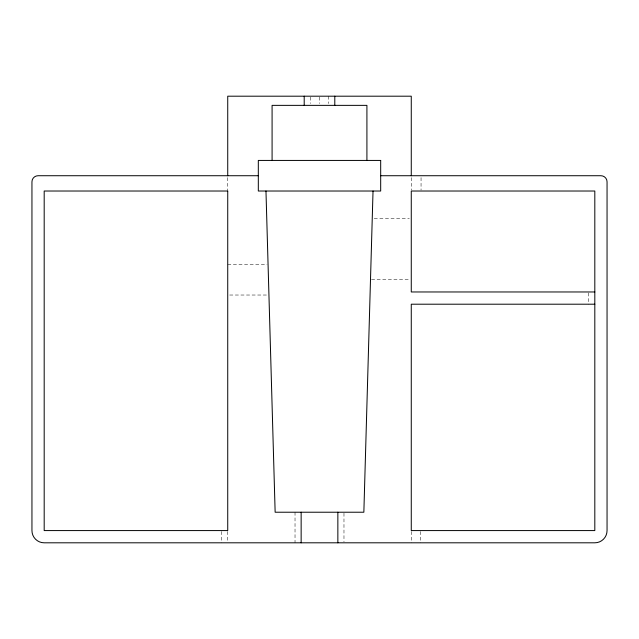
<?xml version="1.0" encoding="UTF-8"?>
<svg xmlns="http://www.w3.org/2000/svg" width="639" height="639" viewBox="0 0 639 639"><rect width="100%" height="100%" fill="white"/><g stroke="black" fill="none" stroke-linecap="round" stroke-linejoin="round"><path stroke-width="0.48" stroke-dasharray="3.19 2.4" d="M374.198 218.554L409.319 218.554M227.732 264.434L267.078 264.434M371.491 279.73L409.279 279.73M229.689 295.026L267.957 295.026M588.695 292.91L588.695 304.204M421.053 177.634L421.053 190.063M420.446 531.512L420.446 542.807M411.268 177.634L411.268 190.063M411.268 531.512L411.268 542.807M343.974 513.205L343.974 541.824M328.678 96.193L328.678 103.534M319.5 97.104L319.5 103.534M310.322 97.104L310.322 103.534M295.026 512.222L295.026 542.807M227.732 177.634L227.732 190.063M227.732 531.512L227.732 541.872M221.613 531.512L221.613 542.807"/><path stroke-width="0.96" d="M373.032 191.021L363.855 512.222L275.145 512.222L265.968 191.021M258.316 175.725L38.068 175.725A6.118 6.118 0 0 0 31.95 181.843L31.95 530.578A12.237 12.237 0 0 0 44.187 542.807L594.813 542.807A12.237 12.237 0 0 0 607.05 530.578L607.05 181.843A6.118 6.118 0 0 0 600.932 175.725L380.684 175.725M594.813 291.967L411.268 291.967L411.268 191.021L594.813 191.021L594.813 530.578L411.268 530.578L411.268 304.204L594.813 304.204M411.268 175.725L411.268 96.193L227.732 96.193L227.732 175.725M366.914 160.429L366.914 105.363L272.086 105.363L272.086 160.429M337.855 512.222L337.855 542.807M334.796 96.193L334.796 105.363M304.204 96.193L304.204 105.363M301.145 512.222L301.145 542.807M380.684 160.429L258.316 160.429L258.316 191.021L380.684 191.021L380.684 160.429M227.732 191.021L44.187 191.021L44.187 530.578L227.732 530.578L227.732 191.021"/></g></svg>
